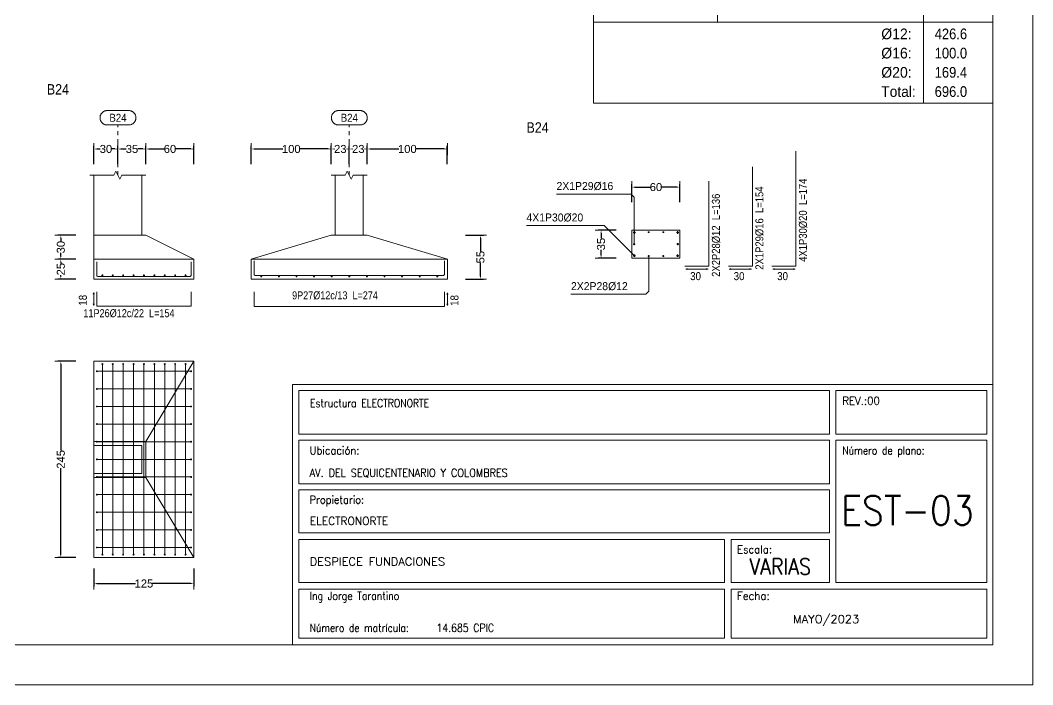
# Model space of a CAD drawing. Header units: millimetres. Extents: x 0 to 147, y 0 to 144.
# Drawn here: x 34.1 to 59.4, y 49.58 to 66.17 of the extents above; entities that cross this region are included whole.
import ezdxf
from ezdxf.enums import TextEntityAlignment as Align

# ---------------------------------------------------------------- set-up
doc = ezdxf.new("R2010")
doc.units = ezdxf.units.MM
doc.linetypes.add('CYPE_PUNTO', pattern=[0.075, 0, -0.075])
for name, color, linetype, lineweight in [('CIM_COTAS', 2, 'Continuous', 0), ('CIM_DIB_ARMADOS', 4, 'Continuous', 0), ('CIM_GEOMETRIA', 2, 'Continuous', 0), ('CIM_REFEREN', 2, 'Continuous', 0), ('CIM_TXT_ARMADOS', 3, 'Continuous', 0), ('CYPE', 7, 'Continuous', 0), ('RECUAD_LIMITES', 2, 'Continuous', 0), ('RECUAD_MARCO', 1, 'Continuous', 20), ('TABLAS', 1, 'Continuous', 0), ('TEXTO_TABLAS', 1, 'Continuous', 0)]:
    doc.layers.add(name, color=color, linetype=linetype, lineweight=lineweight)
doc.styles.add('CYPETXT', font='romans__.ttf', dxfattribs={"height": 0.2})
doc.styles.add('CYPETXT_0.3_romans', font='arial.ttf', dxfattribs={"height": 0.2})
doc.styles.add('CYPETXT_romans', font='arial.ttf', dxfattribs={"height": 0.2})
doc.dimstyles.new('cype_arrow', dxfattribs={"dimtxt": 0.18, "dimasz": 0.075, "dimexe": 0.075, "dimexo": 0.075, "dimgap": 0, "dimtad": 0, "dimdec": 4, "dimzin": 0, "dimdsep": 46, "dimtxsty": 'CYPETXT_0.3_romans', "dimcen": 0.09, "dimadec": 0, "dimazin": 0, "dimtfac": 1, "dimtdec": 4, "dimtofl": 0, "dimtmove": 2, "dimatfit": 3, "dimfxl": 1, "dimtolj": 1, "dimtzin": 0, "dimarcsym": 0})

# ---------------------------------------------------------------- blocks, each defined once
blk = doc.blocks.new('*D185')
at = {"layer": 'CIM_COTAS', "color": 0, "lineweight": -2, "transparency": 16777216}
for p, q in [((35.939, 62.586), (35.939, 63.036)), ((36.539, 62.586), (36.539, 63.036)), ((36.014, 62.961), (36.096, 62.961)), ((36.464, 62.961), (36.382, 62.961))]:
    blk.add_line(p, q, dxfattribs=at)
at = {"layer": 'CIM_COTAS', "color": 0, "transparency": 16777216}
for points in [[(36.014, 62.973), (36.014, 62.948), (35.939, 62.961)], [(36.464, 62.973), (36.464, 62.948), (36.539, 62.961)]]:
    blk.add_solid(points, dxfattribs=at)
at = {"layer": 'Defpoints', "color": 0, "transparency": 16777216}
for p in [(36.539, 62.961), (35.939, 62.511), (36.539, 62.511)]:
    blk.add_point(p, dxfattribs=at)
at = {"layer": 'CIM_COTAS', "color": 0, "transparency": 16777216, "insert": (36.239, 62.961), "char_height": 0.2, "attachment_point": 5, "style": 'CYPETXT_0.3_romans'}
blk.add_mtext('\\A1;30', dxfattribs=at)
blk = doc.blocks.new('*D186')
at = {"layer": 'CIM_COTAS', "color": 0, "lineweight": -2, "transparency": 16777216}
for p, q in [((36.539, 62.586), (36.539, 63.036)), ((37.239, 62.586), (37.239, 63.036)), ((36.614, 62.961), (36.745, 62.961)), ((37.164, 62.961), (37.033, 62.961))]:
    blk.add_line(p, q, dxfattribs=at)
at = {"layer": 'CIM_COTAS', "color": 0, "transparency": 16777216}
for points in [[(36.614, 62.973), (36.614, 62.948), (36.539, 62.961)], [(37.164, 62.973), (37.164, 62.948), (37.239, 62.961)]]:
    blk.add_solid(points, dxfattribs=at)
at = {"layer": 'Defpoints', "color": 0, "transparency": 16777216}
for p in [(37.239, 62.961), (36.539, 62.511), (37.239, 62.511)]:
    blk.add_point(p, dxfattribs=at)
at = {"layer": 'CIM_COTAS', "color": 0, "transparency": 16777216, "insert": (36.889, 62.961), "char_height": 0.2, "attachment_point": 5, "style": 'CYPETXT_0.3_romans'}
blk.add_mtext('\\A1;35', dxfattribs=at)
blk = doc.blocks.new('*D187')
at = {"layer": 'CIM_COTAS', "color": 0, "lineweight": -2, "transparency": 16777216}
for p, q in [((37.239, 62.586), (37.239, 63.036)), ((38.439, 62.586), (38.439, 63.036)), ((37.314, 62.961), (37.695, 62.961)), ((38.364, 62.961), (37.982, 62.961))]:
    blk.add_line(p, q, dxfattribs=at)
at = {"layer": 'CIM_COTAS', "color": 0, "transparency": 16777216}
for points in [[(37.314, 62.973), (37.314, 62.948), (37.239, 62.961)], [(38.364, 62.973), (38.364, 62.948), (38.439, 62.961)]]:
    blk.add_solid(points, dxfattribs=at)
at = {"layer": 'Defpoints', "color": 0, "transparency": 16777216}
for p in [(38.439, 62.961), (37.239, 62.511), (38.439, 62.511)]:
    blk.add_point(p, dxfattribs=at)
at = {"layer": 'CIM_COTAS', "color": 0, "transparency": 16777216, "insert": (37.839, 62.961), "char_height": 0.2, "attachment_point": 5, "style": 'CYPETXT_0.3_romans'}
blk.add_mtext('\\A1;60', dxfattribs=at)
blk = doc.blocks.new('*D188')
at = {"layer": 'CIM_COTAS', "color": 0, "lineweight": -2, "transparency": 16777216}
for p, q in [((35.486, 60.21), (35.036, 60.21)), ((35.111, 60.135), (35.111, 60.105)), ((35.111, 59.785), (35.111, 59.814)), ((35.486, 59.71), (35.036, 59.71))]:
    blk.add_line(p, q, dxfattribs=at)
at = {"layer": 'CIM_COTAS', "color": 0, "transparency": 16777216}
for points in [[(35.098, 60.135), (35.123, 60.135), (35.111, 60.21)], [(35.098, 59.785), (35.123, 59.785), (35.111, 59.71)]]:
    blk.add_solid(points, dxfattribs=at)
at = {"layer": 'Defpoints', "color": 0, "transparency": 16777216}
for p in [(35.111, 60.21), (35.561, 60.21), (35.561, 59.71)]:
    blk.add_point(p, dxfattribs=at)
at = {"layer": 'CIM_COTAS', "color": 0, "transparency": 16777216, "insert": (35.111, 59.96), "char_height": 0.2, "attachment_point": 5, "rotation": 90, "style": 'CYPETXT_0.3_romans'}
blk.add_mtext('\\A1;25', dxfattribs=at)
blk = doc.blocks.new('*D189')
at = {"layer": 'CIM_COTAS', "color": 0, "lineweight": -2, "transparency": 16777216}
for p, q in [((35.486, 60.81), (35.036, 60.81)), ((35.111, 60.735), (35.111, 60.653)), ((35.111, 60.285), (35.111, 60.367)), ((35.486, 60.21), (35.036, 60.21))]:
    blk.add_line(p, q, dxfattribs=at)
at = {"layer": 'CIM_COTAS', "color": 0, "transparency": 16777216}
for points in [[(35.098, 60.735), (35.123, 60.735), (35.111, 60.81)], [(35.098, 60.285), (35.123, 60.285), (35.111, 60.21)]]:
    blk.add_solid(points, dxfattribs=at)
at = {"layer": 'Defpoints', "color": 0, "transparency": 16777216}
for p in [(35.111, 60.81), (35.561, 60.81), (35.561, 60.21)]:
    blk.add_point(p, dxfattribs=at)
at = {"layer": 'CIM_COTAS', "color": 0, "transparency": 16777216, "insert": (35.111, 60.51), "char_height": 0.2, "attachment_point": 5, "rotation": 90, "style": 'CYPETXT_0.3_romans'}
blk.add_mtext('\\A1;30', dxfattribs=at)
blk = doc.blocks.new('*D190')
at = {"layer": 'CIM_COTAS', "color": 0, "lineweight": -2, "transparency": 16777216}
for p, q in [((39.87, 62.586), (39.87, 63.036)), ((41.87, 62.586), (41.87, 63.036)), ((39.945, 62.961), (40.659, 62.961)), ((41.795, 62.961), (41.081, 62.961))]:
    blk.add_line(p, q, dxfattribs=at)
at = {"layer": 'CIM_COTAS', "color": 0, "transparency": 16777216}
for points in [[(39.945, 62.973), (39.945, 62.948), (39.87, 62.961)], [(41.795, 62.973), (41.795, 62.948), (41.87, 62.961)]]:
    blk.add_solid(points, dxfattribs=at)
at = {"layer": 'Defpoints', "color": 0, "transparency": 16777216}
for p in [(41.87, 62.961), (39.87, 62.511), (41.87, 62.511)]:
    blk.add_point(p, dxfattribs=at)
at = {"layer": 'CIM_COTAS', "color": 0, "transparency": 16777216, "insert": (40.87, 62.961), "char_height": 0.2, "attachment_point": 5, "style": 'CYPETXT_0.3_romans'}
blk.add_mtext('\\A1;100', dxfattribs=at)
blk = doc.blocks.new('*D191')
at = {"layer": 'CIM_COTAS', "color": 0, "lineweight": -2, "transparency": 16777216}
for p, q in [((41.87, 62.586), (41.87, 63.036)), ((42.32, 62.586), (42.32, 63.036)), ((41.945, 62.961), (41.95, 62.961)), ((42.245, 62.961), (42.24, 62.961))]:
    blk.add_line(p, q, dxfattribs=at)
at = {"layer": 'CIM_COTAS', "color": 0, "transparency": 16777216}
for points in [[(41.945, 62.973), (41.945, 62.948), (41.87, 62.961)], [(42.245, 62.973), (42.245, 62.948), (42.32, 62.961)]]:
    blk.add_solid(points, dxfattribs=at)
at = {"layer": 'Defpoints', "color": 0, "transparency": 16777216}
for p in [(42.32, 62.961), (41.87, 62.511), (42.32, 62.511)]:
    blk.add_point(p, dxfattribs=at)
at = {"layer": 'CIM_COTAS', "color": 0, "transparency": 16777216, "insert": (42.095, 62.961), "char_height": 0.2, "attachment_point": 5, "style": 'CYPETXT_0.3_romans'}
blk.add_mtext('\\A1;23', dxfattribs=at)
blk = doc.blocks.new('*D192')
at = {"layer": 'CIM_COTAS', "color": 0, "lineweight": -2, "transparency": 16777216}
for p, q in [((42.32, 62.586), (42.32, 63.036)), ((42.77, 62.586), (42.77, 63.036)), ((42.395, 62.961), (42.4, 62.961)), ((42.695, 62.961), (42.69, 62.961))]:
    blk.add_line(p, q, dxfattribs=at)
at = {"layer": 'CIM_COTAS', "color": 0, "transparency": 16777216}
for points in [[(42.395, 62.973), (42.395, 62.948), (42.32, 62.961)], [(42.695, 62.973), (42.695, 62.948), (42.77, 62.961)]]:
    blk.add_solid(points, dxfattribs=at)
at = {"layer": 'Defpoints', "color": 0, "transparency": 16777216}
for p in [(42.77, 62.961), (42.32, 62.511), (42.77, 62.511)]:
    blk.add_point(p, dxfattribs=at)
at = {"layer": 'CIM_COTAS', "color": 0, "transparency": 16777216, "insert": (42.545, 62.961), "char_height": 0.2, "attachment_point": 5, "style": 'CYPETXT_0.3_romans'}
blk.add_mtext('\\A1;23', dxfattribs=at)
blk = doc.blocks.new('*D193')
at = {"layer": 'CIM_COTAS', "color": 0, "lineweight": -2, "transparency": 16777216}
for p, q in [((42.77, 62.586), (42.77, 63.036)), ((44.77, 62.586), (44.77, 63.036)), ((42.845, 62.961), (43.559, 62.961)), ((44.695, 62.961), (43.981, 62.961))]:
    blk.add_line(p, q, dxfattribs=at)
at = {"layer": 'CIM_COTAS', "color": 0, "transparency": 16777216}
for points in [[(42.845, 62.973), (42.845, 62.948), (42.77, 62.961)], [(44.695, 62.973), (44.695, 62.948), (44.77, 62.961)]]:
    blk.add_solid(points, dxfattribs=at)
at = {"layer": 'Defpoints', "color": 0, "transparency": 16777216}
for p in [(44.77, 62.961), (42.77, 62.511), (44.77, 62.511)]:
    blk.add_point(p, dxfattribs=at)
at = {"layer": 'CIM_COTAS', "color": 0, "transparency": 16777216, "insert": (43.77, 62.961), "char_height": 0.2, "attachment_point": 5, "style": 'CYPETXT_0.3_romans'}
blk.add_mtext('\\A1;100', dxfattribs=at)
blk = doc.blocks.new('*D194')
at = {"layer": 'CIM_COTAS', "color": 0, "lineweight": -2, "transparency": 16777216}
for p, q in [((45.223, 60.81), (45.673, 60.81)), ((45.598, 60.735), (45.598, 60.404)), ((45.598, 59.785), (45.598, 60.116)), ((45.223, 59.71), (45.673, 59.71))]:
    blk.add_line(p, q, dxfattribs=at)
at = {"layer": 'CIM_COTAS', "color": 0, "transparency": 16777216}
for points in [[(45.586, 60.735), (45.611, 60.735), (45.598, 60.81)], [(45.586, 59.785), (45.611, 59.785), (45.598, 59.71)]]:
    blk.add_solid(points, dxfattribs=at)
at = {"layer": 'Defpoints', "color": 0, "transparency": 16777216}
for p in [(45.148, 60.81), (45.598, 60.81), (45.148, 59.71)]:
    blk.add_point(p, dxfattribs=at)
at = {"layer": 'CIM_COTAS', "color": 0, "transparency": 16777216, "insert": (45.598, 60.26), "char_height": 0.2, "attachment_point": 5, "rotation": 90, "style": 'CYPETXT_0.3_romans'}
blk.add_mtext('\\A1;55', dxfattribs=at)
blk = doc.blocks.new('*D195')
at = {"layer": 'CIM_COTAS', "color": 0, "lineweight": -2, "transparency": 16777216}
for p, q in [((35.939, 52.486), (35.939, 52.036)), ((38.439, 52.486), (38.439, 52.036)), ((36.014, 52.111), (36.977, 52.111)), ((38.364, 52.111), (37.401, 52.111))]:
    blk.add_line(p, q, dxfattribs=at)
at = {"layer": 'CIM_COTAS', "color": 0, "transparency": 16777216}
for points in [[(36.014, 52.123), (36.014, 52.098), (35.939, 52.111)], [(38.364, 52.123), (38.364, 52.098), (38.439, 52.111)]]:
    blk.add_solid(points, dxfattribs=at)
at = {"layer": 'Defpoints', "color": 0, "transparency": 16777216}
for p in [(35.939, 52.561), (38.439, 52.561), (38.439, 52.111)]:
    blk.add_point(p, dxfattribs=at)
at = {"layer": 'CIM_COTAS', "color": 0, "transparency": 16777216, "insert": (37.189, 52.111), "char_height": 0.2, "attachment_point": 5, "style": 'CYPETXT_0.3_romans'}
blk.add_mtext('\\A1;125', dxfattribs=at)
blk = doc.blocks.new('*D196')
at = {"layer": 'CIM_COTAS', "color": 0, "lineweight": -2, "transparency": 16777216}
for p, q in [((35.486, 57.662), (35.036, 57.662)), ((35.111, 57.587), (35.111, 55.435)), ((35.111, 52.837), (35.111, 54.988)), ((35.486, 52.762), (35.036, 52.762))]:
    blk.add_line(p, q, dxfattribs=at)
at = {"layer": 'CIM_COTAS', "color": 0, "transparency": 16777216}
for points in [[(35.098, 57.587), (35.123, 57.587), (35.111, 57.662)], [(35.098, 52.837), (35.123, 52.837), (35.111, 52.762)]]:
    blk.add_solid(points, dxfattribs=at)
at = {"layer": 'Defpoints', "color": 0, "transparency": 16777216}
for p in [(35.111, 57.662), (35.561, 57.662), (35.561, 52.762)]:
    blk.add_point(p, dxfattribs=at)
at = {"layer": 'CIM_COTAS', "color": 0, "transparency": 16777216, "insert": (35.111, 55.212), "char_height": 0.2, "attachment_point": 5, "rotation": 90, "style": 'CYPETXT_0.3_romans'}
blk.add_mtext('\\A1;245', dxfattribs=at)
blk = doc.blocks.new('*D197')
at = {"layer": 'CIM_COTAS', "color": 0, "lineweight": -2, "transparency": 16777216}
for p, q in [((49.384, 61.634), (49.384, 62.084)), ((49.459, 62.009), (49.841, 62.009)), ((50.509, 62.009), (50.128, 62.009)), ((50.584, 61.634), (50.584, 62.084))]:
    blk.add_line(p, q, dxfattribs=at)
at = {"layer": 'CIM_COTAS', "color": 0, "transparency": 16777216}
for points in [[(49.459, 62.021), (49.459, 61.996), (49.384, 62.009)], [(50.509, 62.021), (50.509, 61.996), (50.584, 62.009)]]:
    blk.add_solid(points, dxfattribs=at)
at = {"layer": 'Defpoints', "color": 0, "transparency": 16777216}
for p in [(50.584, 62.009), (49.384, 61.559), (50.584, 61.559)]:
    blk.add_point(p, dxfattribs=at)
at = {"layer": 'CIM_COTAS', "color": 0, "transparency": 16777216, "insert": (49.984, 62.009), "char_height": 0.2, "attachment_point": 5, "style": 'CYPETXT_0.3_romans'}
blk.add_mtext('\\A1;60', dxfattribs=at)
blk = doc.blocks.new('*D198')
at = {"layer": 'CIM_COTAS', "color": 0, "lineweight": -2, "transparency": 16777216}
for p, q in [((48.987, 60.937), (48.537, 60.937)), ((48.612, 60.862), (48.612, 60.731)), ((48.987, 60.237), (48.537, 60.237)), ((48.612, 60.312), (48.612, 60.443))]:
    blk.add_line(p, q, dxfattribs=at)
at = {"layer": 'CIM_COTAS', "color": 0, "transparency": 16777216}
for points in [[(48.6, 60.862), (48.625, 60.862), (48.612, 60.937)], [(48.6, 60.312), (48.625, 60.312), (48.612, 60.237)]]:
    blk.add_solid(points, dxfattribs=at)
at = {"layer": 'Defpoints', "color": 0, "transparency": 16777216}
for p in [(48.612, 60.937), (49.062, 60.937), (49.062, 60.237)]:
    blk.add_point(p, dxfattribs=at)
at = {"layer": 'CIM_COTAS', "color": 0, "transparency": 16777216, "insert": (48.612, 60.587), "char_height": 0.2, "attachment_point": 5, "rotation": 90, "style": 'CYPETXT_0.3_romans'}
blk.add_mtext('\\A1;35', dxfattribs=at)

msp = doc.modelspace()

# ---------------------------------------------------------------- hatches: boundary and pattern name
at = {"layer": 'CIM_DIB_ARMADOS'}
h = msp.add_hatch(color=256, dxfattribs=at)
edge = h.paths.add_edge_path()
edge.add_arc((36.0108, 60.14167), 0.0016, 0, 360)
h = msp.add_hatch(color=256, dxfattribs=at)
edge = h.paths.add_edge_path()
edge.add_arc((38.3668, 60.14167), 0.0016, 0, 360)
h = msp.add_hatch(color=256, dxfattribs=at)
edge = h.paths.add_edge_path()
edge.add_arc((39.9423, 60.16567), 0.0016, 0, 360)
h = msp.add_hatch(color=256, dxfattribs=at)
edge = h.paths.add_edge_path()
edge.add_arc((44.6983, 60.16567), 0.0016, 0, 360)
h = msp.add_hatch(color=256, dxfattribs=at)
edge = h.paths.add_edge_path()
edge.add_arc((36.1488, 57.58967), 0.0016, 0, 360)
h = msp.add_hatch(color=256, dxfattribs=at)
edge = h.paths.add_edge_path()
edge.add_arc((36.4088, 57.58967), 0.0016, 0, 360)
h = msp.add_hatch(color=256, dxfattribs=at)
edge = h.paths.add_edge_path()
edge.add_arc((36.6688, 57.58967), 0.0016, 0, 360)
h = msp.add_hatch(color=256, dxfattribs=at)
edge = h.paths.add_edge_path()
edge.add_arc((36.9288, 57.58967), 0.0016, 0, 360)
h = msp.add_hatch(color=256, dxfattribs=at)
edge = h.paths.add_edge_path()
edge.add_arc((37.1888, 57.58967), 0.0016, 0, 360)
h = msp.add_hatch(color=256, dxfattribs=at)
edge = h.paths.add_edge_path()
edge.add_arc((37.4488, 57.58967), 0.0016, 0, 360)
h = msp.add_hatch(color=256, dxfattribs=at)
edge = h.paths.add_edge_path()
edge.add_arc((37.7088, 57.58967), 0.0016, 0, 360)
h = msp.add_hatch(color=256, dxfattribs=at)
edge = h.paths.add_edge_path()
edge.add_arc((37.9688, 57.58967), 0.0016, 0, 360)
h = msp.add_hatch(color=256, dxfattribs=at)
edge = h.paths.add_edge_path()
edge.add_arc((38.2288, 57.58967), 0.0016, 0, 360)
h = msp.add_hatch(color=256, dxfattribs=at)
edge = h.paths.add_edge_path()
edge.add_arc((36.0108, 57.41167), 0.0016, 0, 360)
h = msp.add_hatch(color=256, dxfattribs=at)
edge = h.paths.add_edge_path()
edge.add_arc((38.3668, 57.41167), 0.0016, 0, 360)
h = msp.add_hatch(color=256, dxfattribs=at)
edge = h.paths.add_edge_path()
edge.add_arc((36.0108, 56.97167), 0.0016, 0, 360)
h = msp.add_hatch(color=256, dxfattribs=at)
edge = h.paths.add_edge_path()
edge.add_arc((38.3668, 56.97167), 0.0016, 0, 360)
h = msp.add_hatch(color=256, dxfattribs=at)
edge = h.paths.add_edge_path()
edge.add_arc((36.0108, 56.53167), 0.0016, 0, 360)
h = msp.add_hatch(color=256, dxfattribs=at)
edge = h.paths.add_edge_path()
edge.add_arc((38.3668, 56.53167), 0.0016, 0, 360)
h = msp.add_hatch(color=256, dxfattribs=at)
edge = h.paths.add_edge_path()
edge.add_arc((36.0108, 56.09167), 0.0016, 0, 360)
h = msp.add_hatch(color=256, dxfattribs=at)
edge = h.paths.add_edge_path()
edge.add_arc((38.3668, 56.09167), 0.0016, 0, 360)
h = msp.add_hatch(color=256, dxfattribs=at)
edge = h.paths.add_edge_path()
edge.add_arc((36.0108, 55.65167), 0.0016, 0, 360)
h = msp.add_hatch(color=256, dxfattribs=at)
edge = h.paths.add_edge_path()
edge.add_arc((38.3668, 55.65167), 0.0016, 0, 360)
h = msp.add_hatch(color=256, dxfattribs=at)
edge = h.paths.add_edge_path()
edge.add_arc((36.0108, 55.21167), 0.0016, 0, 360)
h = msp.add_hatch(color=256, dxfattribs=at)
edge = h.paths.add_edge_path()
edge.add_arc((38.3668, 55.21167), 0.0016, 0, 360)
h = msp.add_hatch(color=256, dxfattribs=at)
edge = h.paths.add_edge_path()
edge.add_arc((36.0108, 54.77167), 0.0016, 0, 360)
h = msp.add_hatch(color=256, dxfattribs=at)
edge = h.paths.add_edge_path()
edge.add_arc((38.3668, 54.77167), 0.0016, 0, 360)
h = msp.add_hatch(color=256, dxfattribs=at)
edge = h.paths.add_edge_path()
edge.add_arc((36.0108, 54.33167), 0.0016, 0, 360)
h = msp.add_hatch(color=256, dxfattribs=at)
edge = h.paths.add_edge_path()
edge.add_arc((38.3668, 54.33167), 0.0016, 0, 360)
h = msp.add_hatch(color=256, dxfattribs=at)
edge = h.paths.add_edge_path()
edge.add_arc((36.0108, 53.89167), 0.0016, 0, 360)
h = msp.add_hatch(color=256, dxfattribs=at)
edge = h.paths.add_edge_path()
edge.add_arc((38.3668, 53.89167), 0.0016, 0, 360)
h = msp.add_hatch(color=256, dxfattribs=at)
edge = h.paths.add_edge_path()
edge.add_arc((36.0108, 53.45167), 0.0016, 0, 360)
h = msp.add_hatch(color=256, dxfattribs=at)
edge = h.paths.add_edge_path()
edge.add_arc((38.3668, 53.45167), 0.0016, 0, 360)
h = msp.add_hatch(color=256, dxfattribs=at)
edge = h.paths.add_edge_path()
edge.add_arc((36.0108, 53.01167), 0.0016, 0, 360)
h = msp.add_hatch(color=256, dxfattribs=at)
edge = h.paths.add_edge_path()
edge.add_arc((38.3668, 53.01167), 0.0016, 0, 360)
h = msp.add_hatch(color=256, dxfattribs=at)
edge = h.paths.add_edge_path()
edge.add_arc((36.1488, 52.83367), 0.0016, 0, 360)
h = msp.add_hatch(color=256, dxfattribs=at)
edge = h.paths.add_edge_path()
edge.add_arc((36.4088, 52.83367), 0.0016, 0, 360)
h = msp.add_hatch(color=256, dxfattribs=at)
edge = h.paths.add_edge_path()
edge.add_arc((36.6688, 52.83367), 0.0016, 0, 360)
h = msp.add_hatch(color=256, dxfattribs=at)
edge = h.paths.add_edge_path()
edge.add_arc((36.9288, 52.83367), 0.0016, 0, 360)
h = msp.add_hatch(color=256, dxfattribs=at)
edge = h.paths.add_edge_path()
edge.add_arc((37.1888, 52.83367), 0.0016, 0, 360)
h = msp.add_hatch(color=256, dxfattribs=at)
edge = h.paths.add_edge_path()
edge.add_arc((37.4488, 52.83367), 0.0016, 0, 360)
h = msp.add_hatch(color=256, dxfattribs=at)
edge = h.paths.add_edge_path()
edge.add_arc((37.7088, 52.83367), 0.0016, 0, 360)
h = msp.add_hatch(color=256, dxfattribs=at)
edge = h.paths.add_edge_path()
edge.add_arc((37.9688, 52.83367), 0.0016, 0, 360)
h = msp.add_hatch(color=256, dxfattribs=at)
edge = h.paths.add_edge_path()
edge.add_arc((38.2288, 52.83367), 0.0016, 0, 360)

# ---------------------------------------------------------------- linework, layer by layer
at = {"layer": 'CIM_COTAS', "linetype": 'CYPE_PUNTO'}
for p, q in [((36.5388, 62.30967), (36.5388, 63.56067)), ((42.3203, 62.30967), (42.3203, 63.56067))]:
    msp.add_line(p, q, dxfattribs=at)
at = {"layer": 'CIM_COTAS'}
for p, q in [((35.9388, 62.81067), (35.9388, 63.11067)), ((36.5388, 62.81067), (36.5388, 63.11067)), ((36.5388, 62.81067), (36.5388, 63.11067)), ((37.2388, 62.81067), (37.2388, 63.11067)), ((37.2388, 62.81067), (37.2388, 63.11067)), ((38.4388, 62.81067), (38.4388, 63.11067)), ((39.8703, 62.81067), (39.8703, 63.11067)), ((41.8703, 62.81067), (41.8703, 63.11067)), ((41.8703, 62.81067), (41.8703, 63.11067)), ((42.3203, 62.81067), (42.3203, 63.11067)), ((42.3203, 62.81067), (42.3203, 63.11067)), ((42.7703, 62.81067), (42.7703, 63.11067)), ((42.7703, 62.81067), (42.7703, 63.11067)), ((44.7703, 62.81067), (44.7703, 63.11067)), ((49.38427, 61.85858), (49.38427, 62.15858)), ((50.58427, 61.85858), (50.58427, 62.15858)), ((34.9608, 60.80967), (35.2608, 60.80967)), ((45.4483, 60.80967), (45.7483, 60.80967)), ((48.46205, 60.93658), (48.76205, 60.93658)), ((48.46205, 60.23658), (48.76205, 60.23658)), ((34.9608, 60.20967), (35.2608, 60.20967)), ((34.9608, 60.20967), (35.2608, 60.20967)), ((34.9608, 59.70967), (35.2608, 59.70967)), ((45.4483, 59.70967), (45.7483, 59.70967)), ((34.9608, 57.66167), (35.2608, 57.66167)), ((34.9608, 52.76167), (35.2608, 52.76167)), ((35.9388, 51.96067), (35.9388, 52.26067)), ((38.4388, 51.96067), (38.4388, 52.26067))]:
    msp.add_line(p, q, dxfattribs=at)
for points in [[(36.8073, 63.92067), (36.81932, 63.92027), (36.83129, 63.91906), (36.84315, 63.91706), (36.85485, 63.91428), (36.86634, 63.91071), (36.87757, 63.90639), (36.88848, 63.90132), (36.89903, 63.89554), (36.90917, 63.88907), (36.91885, 63.88193), (36.92804, 63.87417), (36.93669, 63.86581), (36.94476, 63.85688), (36.95221, 63.84744), (36.95902, 63.83753), (36.96515, 63.82718), (36.97058, 63.81644), (36.97527, 63.80536), (36.97922, 63.794), (36.9824, 63.7824), (36.98479, 63.77061), (36.9864, 63.75869), (36.9872, 63.74669), (36.9872, 63.73466), (36.9864, 63.72265), (36.98479, 63.71073), (36.9824, 63.69894), (36.97922, 63.68734), (36.97527, 63.67598), (36.97058, 63.6649), (36.96515, 63.65417), (36.95902, 63.64382), (36.95221, 63.6339), (36.94476, 63.62446), (36.93669, 63.61554), (36.92804, 63.60717), (36.91885, 63.59941), (36.90917, 63.59227), (36.89903, 63.5858), (36.88848, 63.58002), (36.87757, 63.57495), (36.86634, 63.57063), (36.85485, 63.56707), (36.84315, 63.56428), (36.83129, 63.56228), (36.81932, 63.56107), (36.8073, 63.56067), (36.2703, 63.56067), (36.25828, 63.56107), (36.24631, 63.56228), (36.23445, 63.56428), (36.22274, 63.56707), (36.21126, 63.57063), (36.20003, 63.57495), (36.18912, 63.58002), (36.17857, 63.5858), (36.16843, 63.59227), (36.15874, 63.59941), (36.14956, 63.60717), (36.14091, 63.61554), (36.13284, 63.62446), (36.12539, 63.6339), (36.11858, 63.64382), (36.11245, 63.65417), (36.10702, 63.6649), (36.10233, 63.67598), (36.09838, 63.68734), (36.0952, 63.69894), (36.09281, 63.71073), (36.0912, 63.72265), (36.0904, 63.73466), (36.0904, 63.74669), (36.0912, 63.75869), (36.09281, 63.77061), (36.0952, 63.7824), (36.09838, 63.794), (36.10233, 63.80536), (36.10702, 63.81644), (36.11245, 63.82718), (36.11858, 63.83753), (36.12539, 63.84744), (36.13284, 63.85688), (36.14091, 63.86581), (36.14956, 63.87417), (36.15874, 63.88193), (36.16843, 63.88907), (36.17857, 63.89554), (36.18912, 63.90132), (36.20003, 63.90639), (36.21126, 63.91071), (36.22274, 63.91428), (36.23445, 63.91706), (36.24631, 63.91906), (36.25828, 63.92027), (36.2703, 63.92067), (36.8073, 63.92067)], [(42.5888, 63.92067), (42.60082, 63.92027), (42.61279, 63.91906), (42.62465, 63.91706), (42.63635, 63.91428), (42.64784, 63.91071), (42.65907, 63.90639), (42.66998, 63.90132), (42.68053, 63.89554), (42.69067, 63.88907), (42.70035, 63.88193), (42.70954, 63.87417), (42.71819, 63.86581), (42.72626, 63.85688), (42.73371, 63.84744), (42.74052, 63.83753), (42.74665, 63.82718), (42.75208, 63.81644), (42.75677, 63.80536), (42.76072, 63.794), (42.7639, 63.7824), (42.76629, 63.77061), (42.7679, 63.75869), (42.7687, 63.74669), (42.7687, 63.73466), (42.7679, 63.72265), (42.76629, 63.71073), (42.7639, 63.69894), (42.76072, 63.68734), (42.75677, 63.67598), (42.75208, 63.6649), (42.74665, 63.65417), (42.74052, 63.64382), (42.73371, 63.6339), (42.72626, 63.62446), (42.71819, 63.61554), (42.70954, 63.60717), (42.70035, 63.59941), (42.69067, 63.59227), (42.68053, 63.5858), (42.66998, 63.58002), (42.65907, 63.57495), (42.64784, 63.57063), (42.63635, 63.56707), (42.62465, 63.56428), (42.61279, 63.56228), (42.60082, 63.56107), (42.5888, 63.56067), (42.0518, 63.56067), (42.03978, 63.56107), (42.02781, 63.56228), (42.01595, 63.56428), (42.00424, 63.56707), (41.99276, 63.57063), (41.98153, 63.57495), (41.97062, 63.58002), (41.96007, 63.5858), (41.94993, 63.59227), (41.94024, 63.59941), (41.93106, 63.60717), (41.92241, 63.61554), (41.91434, 63.62446), (41.90689, 63.6339), (41.90008, 63.64382), (41.89395, 63.65417), (41.88852, 63.6649), (41.88383, 63.67598), (41.87988, 63.68734), (41.8767, 63.69894), (41.87431, 63.71073), (41.8727, 63.72265), (41.8719, 63.73466), (41.8719, 63.74669), (41.8727, 63.75869), (41.87431, 63.77061), (41.8767, 63.7824), (41.87988, 63.794), (41.88383, 63.80536), (41.88852, 63.81644), (41.89395, 63.82718), (41.90008, 63.83753), (41.90689, 63.84744), (41.91434, 63.85688), (41.92241, 63.86581), (41.93106, 63.87417), (41.94024, 63.88193), (41.94993, 63.88907), (41.96007, 63.89554), (41.97062, 63.90132), (41.98153, 63.90639), (41.99276, 63.91071), (42.00424, 63.91428), (42.01595, 63.91706), (42.02781, 63.91906), (42.03978, 63.92027), (42.0518, 63.92067), (42.5888, 63.92067)]]:
    msp.add_lwpolyline(points, close=True, dxfattribs=at)
at = {"layer": 'CIM_DIB_ARMADOS'}
for p, q in [((49.41427, 60.87658), (49.47427, 60.87658)), ((49.41427, 60.87658), (49.47427, 60.87658)), ((49.44427, 60.84658), (49.44427, 60.90658)), ((49.44427, 60.84658), (49.44427, 60.90658)), ((49.78361, 60.88458), (49.81961, 60.88458)), ((49.78361, 60.88458), (49.81961, 60.88458)), ((49.80161, 60.86658), (49.80161, 60.90258)), ((49.80161, 60.86658), (49.80161, 60.90258)), ((50.14894, 60.88458), (50.18494, 60.88458)), ((50.14894, 60.88458), (50.18494, 60.88458)), ((50.16694, 60.86658), (50.16694, 60.90258)), ((50.16694, 60.86658), (50.16694, 60.90258)), ((50.49427, 60.87658), (50.55427, 60.87658)), ((50.49427, 60.87658), (50.55427, 60.87658)), ((50.52427, 60.84658), (50.52427, 60.90658)), ((50.52427, 60.84658), (50.52427, 60.90658)), ((49.41627, 60.58658), (49.46427, 60.58658)), ((49.41627, 60.58658), (49.46427, 60.58658)), ((49.44027, 60.56258), (49.44027, 60.61058)), ((49.44027, 60.56258), (49.44027, 60.61058)), ((50.50427, 60.58658), (50.55227, 60.58658)), ((50.50427, 60.58658), (50.55227, 60.58658)), ((50.52827, 60.56258), (50.52827, 60.61058)), ((50.52827, 60.56258), (50.52827, 60.61058)), ((49.41427, 60.29658), (49.47427, 60.29658)), ((49.41427, 60.29658), (49.47427, 60.29658)), ((49.44427, 60.26658), (49.44427, 60.32658)), ((49.44427, 60.26658), (49.44427, 60.32658)), ((49.78361, 60.28858), (49.81961, 60.28858)), ((49.78361, 60.28858), (49.81961, 60.28858)), ((49.80161, 60.27058), (49.80161, 60.30658)), ((49.80161, 60.27058), (49.80161, 60.30658)), ((50.14894, 60.28858), (50.18494, 60.28858)), ((50.14894, 60.28858), (50.18494, 60.28858)), ((50.16694, 60.27058), (50.16694, 60.30658)), ((50.16694, 60.27058), (50.16694, 60.30658)), ((50.49427, 60.29658), (50.55427, 60.29658)), ((50.49427, 60.29658), (50.55427, 60.29658)), ((50.52427, 60.26658), (50.52427, 60.32658)), ((50.52427, 60.26658), (50.52427, 60.32658)), ((36.1308, 59.80567), (36.1668, 59.80567)), ((36.1488, 59.78767), (36.1488, 59.82367)), ((36.3908, 59.80567), (36.4268, 59.80567)), ((36.4088, 59.78767), (36.4088, 59.82367)), ((36.6508, 59.80567), (36.6868, 59.80567)), ((36.6688, 59.78767), (36.6688, 59.82367)), ((36.9108, 59.80567), (36.9468, 59.80567)), ((36.9288, 59.78767), (36.9288, 59.82367)), ((37.1708, 59.80567), (37.2068, 59.80567)), ((37.1888, 59.78767), (37.1888, 59.82367)), ((37.4308, 59.80567), (37.4668, 59.80567)), ((37.4488, 59.78767), (37.4488, 59.82367)), ((37.6908, 59.80567), (37.7268, 59.80567)), ((37.7088, 59.78767), (37.7088, 59.82367)), ((37.9508, 59.80567), (37.9868, 59.80567)), ((37.9688, 59.78767), (37.9688, 59.82367)), ((38.2108, 59.80567), (38.2468, 59.80567)), ((38.2288, 59.78767), (38.2288, 59.82367)), ((40.1023, 59.78167), (40.1383, 59.78167)), ((40.1203, 59.76367), (40.1203, 59.79967)), ((40.5423, 59.78167), (40.5783, 59.78167)), ((40.5603, 59.76367), (40.5603, 59.79967)), ((40.9823, 59.78167), (41.0183, 59.78167)), ((41.0003, 59.76367), (41.0003, 59.79967)), ((41.4223, 59.78167), (41.4583, 59.78167)), ((41.4403, 59.76367), (41.4403, 59.79967)), ((41.8623, 59.78167), (41.8983, 59.78167)), ((41.8803, 59.76367), (41.8803, 59.79967)), ((42.3023, 59.78167), (42.3383, 59.78167)), ((42.3203, 59.76367), (42.3203, 59.79967)), ((42.7423, 59.78167), (42.7783, 59.78167)), ((42.7603, 59.76367), (42.7603, 59.79967)), ((43.1823, 59.78167), (43.2183, 59.78167)), ((43.2003, 59.76367), (43.2003, 59.79967)), ((43.6223, 59.78167), (43.6583, 59.78167)), ((43.6403, 59.76367), (43.6403, 59.79967)), ((44.0623, 59.78167), (44.0983, 59.78167)), ((44.0803, 59.76367), (44.0803, 59.79967)), ((44.5023, 59.78167), (44.5383, 59.78167)), ((44.5203, 59.76367), (44.5203, 59.79967))]:
    msp.add_line(p, q, dxfattribs=at)
for points in [[(52.88027, 60.03658), (53.48027, 60.03658), (53.48027, 62.90858)], [(51.79327, 60.03658), (52.39327, 60.03658), (52.39327, 62.51258)], [(50.70627, 60.03658), (51.30627, 60.03658), (51.30627, 62.15658)], [(36.0108, 60.14167), (36.0108, 59.80567), (36.01401, 59.79367), (36.0228, 59.78489), (36.0348, 59.78167), (38.3428, 59.78167), (38.3548, 59.78489), (38.36358, 59.79367), (38.3668, 59.80567), (38.3668, 60.14167)], [(44.6983, 60.16567), (44.6983, 59.82967), (44.69508, 59.81767), (44.6863, 59.80889), (44.6743, 59.80567), (39.9663, 59.80567), (39.9543, 59.80889), (39.94551, 59.81767), (39.9423, 59.82967), (39.9423, 60.16567)], [(36.0108, 59.39667), (36.0108, 59.03667), (38.3668, 59.03667), (38.3668, 59.39667)], [(44.6983, 59.39167), (44.6983, 59.03167), (39.9423, 59.03167), (39.9423, 59.39167)], [(36.1488, 52.83367), (36.1488, 52.83689), (36.1488, 52.84567), (36.1488, 52.85767), (36.1488, 57.56567), (36.1488, 57.57767), (36.1488, 57.58646), (36.1488, 57.58967)], [(36.4088, 52.83367), (36.4088, 52.83689), (36.4088, 52.84567), (36.4088, 52.85767), (36.4088, 57.56567), (36.4088, 57.57767), (36.4088, 57.58646), (36.4088, 57.58967)], [(36.6688, 52.83367), (36.6688, 52.83689), (36.6688, 52.84567), (36.6688, 52.85767), (36.6688, 57.56567), (36.6688, 57.57767), (36.6688, 57.58646), (36.6688, 57.58967)], [(36.9288, 52.83367), (36.9288, 52.83689), (36.9288, 52.84567), (36.9288, 52.85767), (36.9288, 57.56567), (36.9288, 57.57767), (36.9288, 57.58646), (36.9288, 57.58967)], [(37.1888, 52.83367), (37.1888, 52.83689), (37.1888, 52.84567), (37.1888, 52.85767), (37.1888, 57.56567), (37.1888, 57.57767), (37.1888, 57.58646), (37.1888, 57.58967)], [(37.4488, 52.83367), (37.4488, 52.83689), (37.4488, 52.84567), (37.4488, 52.85767), (37.4488, 57.56567), (37.4488, 57.57767), (37.4488, 57.58646), (37.4488, 57.58967)], [(37.7088, 52.83367), (37.7088, 52.83689), (37.7088, 52.84567), (37.7088, 52.85767), (37.7088, 57.56567), (37.7088, 57.57767), (37.7088, 57.58646), (37.7088, 57.58967)], [(37.9688, 52.83367), (37.9688, 52.83689), (37.9688, 52.84567), (37.9688, 52.85767), (37.9688, 57.56567), (37.9688, 57.57767), (37.9688, 57.58646), (37.9688, 57.58967)], [(38.2288, 52.83367), (38.2288, 52.83689), (38.2288, 52.84567), (38.2288, 52.85767), (38.2288, 57.56567), (38.2288, 57.57767), (38.2288, 57.58646), (38.2288, 57.58967)], [(36.0108, 57.41167), (36.01401, 57.41167), (36.0228, 57.41167), (36.0348, 57.41167), (38.3428, 57.41167), (38.3548, 57.41167), (38.36358, 57.41167), (38.3668, 57.41167)], [(36.0108, 56.97167), (36.01401, 56.97167), (36.0228, 56.97167), (36.0348, 56.97167), (38.3428, 56.97167), (38.3548, 56.97167), (38.36358, 56.97167), (38.3668, 56.97167)], [(36.0108, 56.53167), (36.01401, 56.53167), (36.0228, 56.53167), (36.0348, 56.53167), (38.3428, 56.53167), (38.3548, 56.53167), (38.36358, 56.53167), (38.3668, 56.53167)], [(36.0108, 56.09167), (36.01401, 56.09167), (36.0228, 56.09167), (36.0348, 56.09167), (38.3428, 56.09167), (38.3548, 56.09167), (38.36358, 56.09167), (38.3668, 56.09167)], [(36.0108, 55.65167), (36.01401, 55.65167), (36.0228, 55.65167), (36.0348, 55.65167), (38.3428, 55.65167), (38.3548, 55.65167), (38.36358, 55.65167), (38.3668, 55.65167)], [(36.0108, 55.21167), (36.01401, 55.21167), (36.0228, 55.21167), (36.0348, 55.21167), (38.3428, 55.21167), (38.3548, 55.21167), (38.36358, 55.21167), (38.3668, 55.21167)], [(36.0108, 54.77167), (36.01401, 54.77167), (36.0228, 54.77167), (36.0348, 54.77167), (38.3428, 54.77167), (38.3548, 54.77167), (38.36358, 54.77167), (38.3668, 54.77167)], [(36.0108, 54.33167), (36.01401, 54.33167), (36.0228, 54.33167), (36.0348, 54.33167), (38.3428, 54.33167), (38.3548, 54.33167), (38.36358, 54.33167), (38.3668, 54.33167)], [(36.0108, 53.89167), (36.01401, 53.89167), (36.0228, 53.89167), (36.0348, 53.89167), (38.3428, 53.89167), (38.3548, 53.89167), (38.36358, 53.89167), (38.3668, 53.89167)], [(36.0108, 53.45167), (36.01401, 53.45167), (36.0228, 53.45167), (36.0348, 53.45167), (38.3428, 53.45167), (38.3548, 53.45167), (38.36358, 53.45167), (38.3668, 53.45167)], [(36.0108, 53.01167), (36.01401, 53.01167), (36.0228, 53.01167), (36.0348, 53.01167), (38.3428, 53.01167), (38.3548, 53.01167), (38.36358, 53.01167), (38.3668, 53.01167)]]:
    msp.add_lwpolyline(points, dxfattribs=at)
for centre, radius in [((49.44427, 60.87658), 0.02), ((49.44427, 60.87658), 0.02), ((49.80161, 60.88458), 0.012), ((49.80161, 60.88458), 0.012), ((50.16694, 60.88458), 0.012), ((50.16694, 60.88458), 0.012), ((50.52427, 60.87658), 0.02), ((50.52427, 60.87658), 0.02), ((49.44027, 60.58658), 0.016), ((49.44027, 60.58658), 0.016), ((50.52827, 60.58658), 0.016), ((50.52827, 60.58658), 0.016), ((49.44427, 60.29658), 0.02), ((49.44427, 60.29658), 0.02), ((49.80161, 60.28858), 0.012), ((49.80161, 60.28858), 0.012), ((50.16694, 60.28858), 0.012), ((50.16694, 60.28858), 0.012), ((50.52427, 60.29658), 0.02), ((50.52427, 60.29658), 0.02), ((36.0108, 60.14167), 0.0016), ((38.3668, 60.14167), 0.0016), ((39.9423, 60.16567), 0.0016), ((44.6983, 60.16567), 0.0016), ((36.1488, 59.80567), 0.012), ((36.4088, 59.80567), 0.012), ((36.6688, 59.80567), 0.012), ((36.9288, 59.80567), 0.012), ((37.1888, 59.80567), 0.012), ((37.4488, 59.80567), 0.012), ((37.7088, 59.80567), 0.012), ((37.9688, 59.80567), 0.012), ((38.2288, 59.80567), 0.012), ((40.1203, 59.78167), 0.012), ((40.5603, 59.78167), 0.012), ((41.0003, 59.78167), 0.012), ((41.4403, 59.78167), 0.012), ((41.8803, 59.78167), 0.012), ((42.3203, 59.78167), 0.012), ((42.7603, 59.78167), 0.012), ((43.2003, 59.78167), 0.012), ((43.6403, 59.78167), 0.012), ((44.0803, 59.78167), 0.012), ((44.5203, 59.78167), 0.012), ((36.1488, 57.58967), 0.012), ((36.1488, 57.58967), 0.0016), ((36.4088, 57.58967), 0.012), ((36.4088, 57.58967), 0.0016), ((36.6688, 57.58967), 0.012), ((36.6688, 57.58967), 0.0016), ((36.9288, 57.58967), 0.012), ((36.9288, 57.58967), 0.0016), ((37.1888, 57.58967), 0.012), ((37.1888, 57.58967), 0.0016), ((37.4488, 57.58967), 0.012), ((37.4488, 57.58967), 0.0016), ((37.7088, 57.58967), 0.012), ((37.7088, 57.58967), 0.0016), ((37.9688, 57.58967), 0.012), ((37.9688, 57.58967), 0.0016), ((38.2288, 57.58967), 0.012), ((38.2288, 57.58967), 0.0016), ((36.0108, 57.41167), 0.012), ((36.0108, 57.41167), 0.0016), ((38.3668, 57.41167), 0.012), ((38.3668, 57.41167), 0.0016), ((36.0108, 56.97167), 0.012), ((36.0108, 56.97167), 0.0016), ((38.3668, 56.97167), 0.012), ((38.3668, 56.97167), 0.0016), ((36.0108, 56.53167), 0.012), ((36.0108, 56.53167), 0.0016), ((38.3668, 56.53167), 0.012), ((38.3668, 56.53167), 0.0016), ((36.0108, 56.09167), 0.012), ((36.0108, 56.09167), 0.0016), ((38.3668, 56.09167), 0.012), ((38.3668, 56.09167), 0.0016), ((36.0108, 55.65167), 0.012), ((36.0108, 55.65167), 0.0016), ((38.3668, 55.65167), 0.012), ((38.3668, 55.65167), 0.0016), ((36.0108, 55.21167), 0.012), ((36.0108, 55.21167), 0.0016), ((38.3668, 55.21167), 0.012), ((38.3668, 55.21167), 0.0016), ((36.0108, 54.77167), 0.012), ((36.0108, 54.77167), 0.0016), ((38.3668, 54.77167), 0.012), ((38.3668, 54.77167), 0.0016), ((36.0108, 54.33167), 0.012), ((36.0108, 54.33167), 0.0016), ((38.3668, 54.33167), 0.012), ((38.3668, 54.33167), 0.0016), ((36.0108, 53.89167), 0.012), ((38.3668, 53.89167), 0.012), ((36.0108, 53.89167), 0.0016), ((38.3668, 53.89167), 0.0016), ((36.0108, 53.45167), 0.012), ((36.0108, 53.45167), 0.0016), ((38.3668, 53.45167), 0.012), ((38.3668, 53.45167), 0.0016), ((36.0108, 53.01167), 0.012), ((36.0108, 53.01167), 0.0016), ((38.3668, 53.01167), 0.012), ((38.3668, 53.01167), 0.0016), ((36.1488, 52.83367), 0.012), ((36.1488, 52.83367), 0.0016), ((36.4088, 52.83367), 0.012), ((36.4088, 52.83367), 0.0016), ((36.6688, 52.83367), 0.012), ((36.6688, 52.83367), 0.0016), ((36.9288, 52.83367), 0.012), ((36.9288, 52.83367), 0.0016), ((37.1888, 52.83367), 0.012), ((37.1888, 52.83367), 0.0016), ((37.4488, 52.83367), 0.012), ((37.4488, 52.83367), 0.0016), ((37.7088, 52.83367), 0.012), ((37.7088, 52.83367), 0.0016), ((37.9688, 52.83367), 0.012), ((37.9688, 52.83367), 0.0016), ((38.2288, 52.83367), 0.012), ((38.2288, 52.83367), 0.0016)]:
    msp.add_circle(centre, radius, dxfattribs=at)
at = {"layer": 'CIM_GEOMETRIA'}
for p, q in [((35.9388, 62.30967), (35.9388, 60.80967)), ((37.1388, 60.80967), (37.1388, 62.30967)), ((41.9703, 60.80967), (41.9703, 62.30967)), ((42.6703, 60.80967), (42.6703, 62.30967)), ((35.9388, 60.80967), (37.2388, 60.80967)), ((35.9388, 60.80967), (35.9388, 60.20967)), ((37.1388, 60.80967), (35.9388, 60.80967)), ((38.4388, 60.20967), (37.2388, 60.80967)), ((41.8703, 60.80967), (39.8703, 60.20967)), ((41.8703, 60.80967), (42.7703, 60.80967)), ((42.6703, 60.80967), (41.9703, 60.80967)), ((44.7703, 60.20967), (42.7703, 60.80967)), ((35.9388, 60.20967), (38.4388, 60.20967)), ((35.9388, 60.20967), (35.9388, 59.70967)), ((38.4388, 59.70967), (38.4388, 60.20967)), ((39.8703, 60.20967), (44.7703, 60.20967)), ((39.8703, 60.20967), (39.8703, 59.70967)), ((44.7703, 59.70967), (44.7703, 60.20967)), ((38.4388, 59.70967), (35.9388, 59.70967)), ((44.7703, 59.70967), (39.8703, 59.70967)), ((35.9388, 57.66167), (35.9388, 55.66167)), ((38.4388, 57.66167), (37.2388, 55.66167)), ((35.9388, 54.76167), (35.9388, 52.76167)), ((38.4388, 52.76167), (37.2388, 54.76167))]:
    msp.add_line(p, q, dxfattribs=at)
for points in [[(35.8388, 62.30967), (36.4388, 62.30967), (36.4888, 62.40967), (36.5888, 62.20967), (36.6388, 62.30967), (37.2388, 62.30967)], [(41.8703, 62.30967), (42.2203, 62.30967), (42.2703, 62.40967), (42.3703, 62.20967), (42.4203, 62.30967), (42.7703, 62.30967)]]:
    msp.add_lwpolyline(points, dxfattribs=at)
for points in [[(49.38427, 60.23658), (50.58427, 60.23658), (50.58427, 60.93658), (49.38427, 60.93658), (49.38427, 60.23658)], [(35.9388, 57.66167), (35.9388, 52.76167), (38.4388, 52.76167), (38.4388, 57.66167), (35.9388, 57.66167)], [(37.2388, 55.66167), (37.2388, 54.76167), (35.9388, 54.76167), (35.9388, 55.66167), (37.2388, 55.66167)], [(35.9388, 54.86167), (37.1388, 54.86167), (37.1388, 55.56167), (35.9388, 55.56167), (35.9388, 54.86167)]]:
    msp.add_lwpolyline(points, close=True, dxfattribs=at)
at = {"layer": 'CIM_TXT_ARMADOS'}
for p, q in [((49.44027, 60.58658), (49.44027, 61.53658)), ((49.44427, 60.29658), (48.90143, 60.83942)), ((49.80161, 60.28858), (49.80161, 59.63658)), ((50.76647, 59.97408), (50.72647, 59.96158)), ((51.24607, 59.97408), (51.28607, 59.96158)), ((51.85347, 59.97408), (51.81347, 59.96158)), ((52.33307, 59.97408), (52.37307, 59.96158)), ((52.94047, 59.97408), (52.90047, 59.96158)), ((53.42007, 59.97408), (53.46007, 59.96158)), ((50.76647, 59.94908), (50.72647, 59.96158)), ((50.72647, 59.96158), (51.28607, 59.96158)), ((51.24607, 59.94908), (51.28607, 59.96158)), ((51.85347, 59.94908), (51.81347, 59.96158)), ((51.81347, 59.96158), (52.37307, 59.96158)), ((52.33307, 59.94908), (52.37307, 59.96158)), ((52.94047, 59.94908), (52.90047, 59.96158)), ((52.90047, 59.96158), (53.46007, 59.96158)), ((53.42007, 59.94908), (53.46007, 59.96158)), ((35.9233, 59.33647), (35.9358, 59.37647)), ((35.9483, 59.33647), (35.9358, 59.37647)), ((35.9358, 59.37647), (35.9358, 59.05687)), ((44.7608, 59.33147), (44.7733, 59.37147)), ((44.7858, 59.33147), (44.7733, 59.37147)), ((44.7733, 59.37147), (44.7733, 59.05187)), ((35.9233, 59.09687), (35.9358, 59.05687)), ((35.9483, 59.09687), (35.9358, 59.05687)), ((44.7608, 59.09187), (44.7733, 59.05187)), ((44.7858, 59.09187), (44.7733, 59.05187))]:
    msp.add_line(p, q, dxfattribs=at)
for points in [[(49.44027, 60.58658), (49.44027, 61.53658), (49.44027, 61.76158), (49.36527, 61.83658), (47.49927, 61.83658)], [(49.44427, 60.29658), (48.90143, 60.83942), (48.6893, 61.05155), (46.7483, 61.05155)], [(49.80161, 60.28858), (49.80161, 59.63658), (49.80161, 59.41158), (49.72661, 59.33658), (47.86061, 59.33658)]]:
    msp.add_lwpolyline(points, dxfattribs=at)
at = {"layer": 'CYPE', "color": 1}
for points in [[(40.9, 50.585), (58.4, 50.585), (58.4, 57.085), (40.9, 57.085), (40.9, 50.585)], [(41.06, 55.845), (54.32, 55.845), (54.32, 56.935), (41.06, 56.935), (41.06, 55.845)], [(54.48, 55.845), (58.25, 55.845), (58.25, 56.935), (54.48, 56.935), (54.48, 55.845)], [(41.06, 54.605), (54.32, 54.605), (54.32, 55.695), (41.06, 55.695), (41.06, 54.605)], [(54.48, 52.135), (58.25, 52.135), (58.25, 55.695), (54.48, 55.695), (54.48, 52.135)], [(41.06, 53.375), (54.32, 53.375), (54.32, 54.455), (41.06, 54.455), (41.06, 53.375)], [(41.06, 52.135), (51.7, 52.135), (51.7, 53.215), (41.06, 53.215), (41.06, 52.135)], [(51.86, 52.135), (54.32, 52.135), (54.32, 53.215), (51.86, 53.215), (51.86, 52.135)], [(41.06, 50.745), (51.7, 50.745), (51.7, 51.975), (41.06, 51.975), (41.06, 50.745)], [(51.86, 50.745), (58.25, 50.745), (58.25, 51.975), (51.86, 51.975), (51.86, 50.745)]]:
    msp.add_lwpolyline(points, close=True, dxfattribs=at)
at = {"layer": 'RECUAD_LIMITES'}
msp.add_lwpolyline([(0, 49.585), (59.4, 49.585), (59.4, 91.585), (0, 91.585), (0, 49.585)], close=True, dxfattribs=at)
at = {"layer": 'RECUAD_MARCO'}
msp.add_lwpolyline([(2.5, 50.585), (58.4, 50.585), (58.4, 90.585), (2.5, 90.585), (2.5, 50.585)], close=True, dxfattribs=at)
at = {"layer": 'TABLAS'}
for p, q in [((48.424, 66.175), (48.424, 68.675)), ((51.524, 66.175), (51.524, 68.675)), ((56.672, 66.175), (56.672, 68.675)), ((58.4, 66.175), (58.4, 68.675)), ((48.424, 66.075), (48.424, 66.175)), ((48.424, 66.125), (58.4, 66.125)), ((48.424, 65.595), (48.424, 66.075)), ((51.524, 66.125), (51.524, 66.175)), ((56.672, 66.075), (56.672, 66.175)), ((56.672, 65.595), (56.672, 66.075)), ((58.4, 66.075), (58.4, 66.175)), ((58.4, 65.595), (58.4, 66.075)), ((48.424, 65.115), (48.424, 65.595)), ((56.672, 65.115), (56.672, 65.595)), ((58.4, 65.115), (58.4, 65.595)), ((48.424, 64.635), (48.424, 65.115)), ((56.672, 64.635), (56.672, 65.115)), ((58.4, 64.635), (58.4, 65.115)), ((48.424, 64.105), (48.424, 64.635)), ((56.672, 64.105), (56.672, 64.635)), ((58.4, 64.105), (58.4, 64.635)), ((48.424, 64.105), (58.4, 64.105))]:
    msp.add_line(p, q, dxfattribs=at)

# ---------------------------------------------------------------- texts
at = {"layer": 'CIM_COTAS', "style": 'CYPETXT_romans', "width": 0.8592}
for p in [(36.5388, 63.74067), (42.3203, 63.74067)]:
    msp.add_text('B24', height=0.2, dxfattribs=at).set_placement(p, align=Align.MIDDLE_CENTER)
at = {"layer": 'CIM_REFEREN', "style": 'CYPETXT_romans', "width": 0.8592}
msp.add_text('B24', height=0.26, dxfattribs=at).set_placement((34.7608, 64.58067), align=Align.TOP_LEFT)
at = {"layer": 'CIM_TXT_ARMADOS', "style": 'CYPETXT_romans', "width": 0.8592}
msp.add_text('B24', height=0.26, dxfattribs=at).set_placement((46.7483, 63.62808), align=Align.TOP_LEFT)
at = {"layer": 'CIM_TXT_ARMADOS', "style": 'CYPETXT_romans'}
for s, width, p in [('2X1P29%%c16', 0.93154, (47.49927, 61.93658)), ('4X1P30%%c20', 0.93154, (46.7483, 61.15155)), ('30', 0.872274, (50.83827, 59.68658)), ('30', 0.872274, (51.92527, 59.68658)), ('30', 0.872274, (53.01227, 59.68658)), ('2X2P28%%c12', 0.93154, (47.86061, 59.43658)), ('9P27%%c12c/13  L=274', 0.809319, (40.8908, 59.20667)), ('11P26%%c12c/22  L=154', 0.812574, (35.6753, 58.76167))]:
    msp.add_text(s, height=0.2, dxfattribs=dict(at, width=width)).set_placement(p)
for s, width, p in [('2X1P29%%c16  L=154', 0.843553, (52.66827, 59.94708)), ('4X1P30%%c20  L=174', 0.843553, (53.75527, 60.14508)), ('2X2P28%%c12  L=136', 0.843553, (51.58127, 59.76908)), ('18', 0.872274, (35.7608, 59.04867)), ('18', 0.872274, (45.0483, 59.04367))]:
    msp.add_text(s, height=0.2, rotation=90, dxfattribs=dict(at, width=width)).set_placement(p)
at = {"layer": 'CYPE', "color": 5, "style": 'CYPETXT'}
for s, width, p in [('Estructura ELECTRONORTE', 0.842437, (41.34, 56.515)), ('AV. DEL SEQUICENTENARIO Y COLOMBRES', 0.887423, (41.33, 54.775)), ('ELECTRONORTE', 0.974409, (41.33, 53.575)), ('DESPIECE FUNDACIONES', 1.047361, (41.33, 52.56063)), ('Ing Jorge Tarantino', 0.851105, (41.33, 51.705)), ('MAYO/2023', 1.047361, (53.41, 51.125)), ('14.685 CPIC', 0.851936, (44.5, 50.905))]:
    msp.add_text(s, height=0.2, dxfattribs=dict(at, width=width)).set_placement(p)
at = {"layer": 'CYPE', "color": 4, "style": 'CYPETXT'}
for s, width, p in [('REV.:00', 0.927655, (54.64, 56.575)), ('Ubicación:', 0.90604, (41.33, 55.335)), ('Número de plano:', 0.844847, (54.64, 55.335)), ('Propietario:', 0.885908, (41.33, 54.105)), ('Escala:', 0.925891, (52.01, 52.865)), ('Fecha:', 0.933698, (52.01, 51.705)), ('Número de matrícula:', 0.83516, (41.33, 50.905))]:
    msp.add_text(s, height=0.2, dxfattribs=dict(at, width=width)).set_placement(p)
at = {"layer": 'CYPE', "color": 5, "style": 'CYPETXT'}
for s, height, width, p in [('EST-03', 0.733333, 0.872274, (56.27, 53.57167)), ('VARIAS', 0.4, 0.869965, (53.09, 52.335))]:
    msp.add_text(s, height=height, dxfattribs=dict(at, width=width)).set_placement(p, align=Align.CENTER)
at = {"layer": 'TEXTO_TABLAS', "style": 'CYPETXT_romans'}
for s, width, p in [('%%c12:', 0.940736, (55.614, 65.835)), ('%%c16:', 0.940736, (55.614, 65.355)), ('%%c20:', 0.940736, (55.614, 64.875)), ('Total:', 0.925563, (55.614, 64.395))]:
    msp.add_text(s, height=0.266667, dxfattribs=dict(at, width=width)).set_placement(p, align=Align.MIDDLE_LEFT)
at = {"layer": 'TEXTO_TABLAS', "style": 'CYPETXT_romans', "width": 0.869965}
for s, p in [('426.6', (57.76, 65.835)), ('100.0', (57.76, 65.355)), ('169.4', (57.76, 64.875)), ('696.0', (57.76, 64.395))]:
    msp.add_text(s, height=0.266667, dxfattribs=at).set_placement(p, align=Align.MIDDLE_RIGHT)

# ---------------------------------------------------------------- dimensions: what is measured, and where the dimension line sits
at = {"layer": 'CIM_COTAS'}
for p1, p2, distance, text, picture, middle in [((35.9388, 62.51067), (36.5388, 62.51067), 0.45, '30', '*D185', (36.2388, 62.96067)), ((36.5388, 62.51067), (37.2388, 62.51067), 0.45, '35', '*D186', (36.8888, 62.96067)), ((37.2388, 62.51067), (38.4388, 62.51067), 0.45, '60', '*D187', (37.8388, 62.96067)), ((39.8703, 62.51067), (41.8703, 62.51067), 0.45, '100', '*D190', (40.8703, 62.96067)), ((41.8703, 62.51067), (42.3203, 62.51067), 0.45, '23', '*D191', (42.0953, 62.96067)), ((42.3203, 62.51067), (42.7703, 62.51067), 0.45, '23', '*D192', (42.5453, 62.96067)), ((42.7703, 62.51067), (44.7703, 62.51067), 0.45, '100', '*D193', (43.7703, 62.96067)), ((49.38427, 61.55858), (50.58427, 61.55858), 0.45, '60', '*D197', (49.98427, 62.00858)), ((35.5608, 60.20967), (35.5608, 60.80967), 0.45, '30', '*D189', (35.1108, 60.50967)), ((45.1483, 59.70967), (45.1483, 60.80967), -0.45, '55', '*D194', (45.5983, 60.25967)), ((49.06205, 60.23658), (49.06205, 60.93658), 0.45, '35', '*D198', (48.61205, 60.58658)), ((35.5608, 59.70967), (35.5608, 60.20967), 0.45, '25', '*D188', (35.1108, 59.95967)), ((35.5608, 52.76167), (35.5608, 57.66167), 0.45, '245', '*D196', (35.1108, 55.21167)), ((35.9388, 52.56067), (38.4388, 52.56067), -0.45, '125', '*D195', (37.1888, 52.11067))]:
    dim = msp.add_aligned_dim(p1=p1, p2=p2, distance=distance, text=text, dimstyle='cype_arrow', dxfattribs=at)
    dim.commit()
    dim.dimension.update_dxf_attribs({"geometry": picture, "text_midpoint": middle})

doc.saveas('drawing.dxf')
